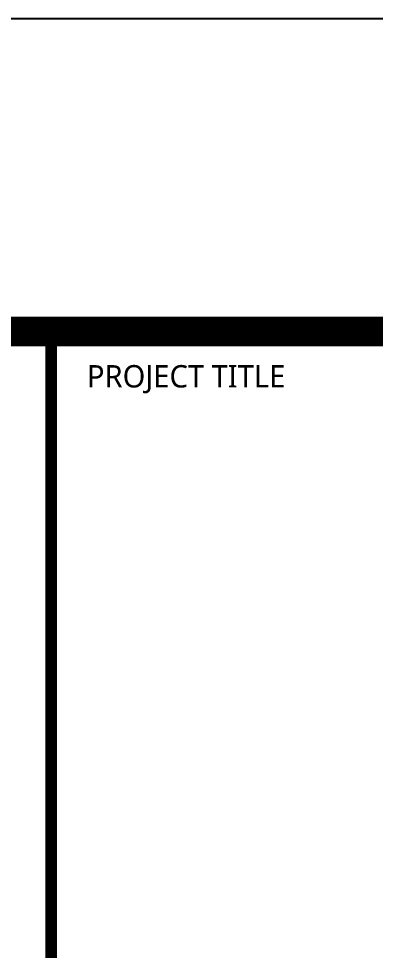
# Model space of a CAD drawing. Header units: millimetres. Extents: x 0 to 420500, y 0 to 297000.
# Drawn here: x 365658 to 377631, y 265739 to 297000 of the extents above; entities that cross this region are included whole.
import ezdxf
from ezdxf.enums import TextEntityAlignment as Align

# ---------------------------------------------------------------- set-up
doc = ezdxf.new("R2010")
doc.units = ezdxf.units.MM
doc.header["$LTSCALE"] = 500
doc.layers.add('BACK', color=8, linetype='Continuous')
doc.layers.add('XR-SHEET-SHT', color=5, linetype='Continuous')
doc.styles.add('맑은고딕1', font='')
doc.styles.get('맑은고딕1').set_extended_font_data('Malgun Gothic')

# ---------------------------------------------------------------- blocks, each defined once
blk = doc.blocks.new('XR-SHEET')
at = {"layer": 'XR-SHEET-SHT', "color": 5}
blk.add_lwpolyline([(0, 594), (841, 594), (841, 0), (0, 0)], close=True, dxfattribs=at)
at = {"layer": 'XR-SHEET-SHT', "color": 5, "const_width": 2}
blk.add_lwpolyline([(46.5, 573), (819.5, 573), (819.5, 21), (46.5, 21)], close=True, dxfattribs=at)
at = {"layer": 'XR-SHEET-SHT', "color": 5, "const_width": 0.8}
blk.add_lwpolyline([(733.5, 573), (733.5, 21)], dxfattribs=at)
at = {"layer": 'XR-SHEET-SHT', "color": 7, "style": '맑은고딕1'}
blk.add_text('PROJECT TITLE', height=1.5, dxfattribs=at).set_placement((735.9, 570), align=Align.MIDDLE_LEFT)

msp = doc.modelspace()

# ---------------------------------------------------------------- linework, layer by layer
at = {"layer": 'BACK'}
msp.add_lwpolyline([(23250, 286500), (366750, 286500), (366750, 10609), (23250, 10609)], close=True, dxfattribs=at)

# ---------------------------------------------------------------- block references
at = {"xscale": 500, "yscale": 500, "zscale": 500}
msp.add_blockref('XR-SHEET', (0, 0), dxfattribs=at)

doc.saveas('drawing.dxf')
